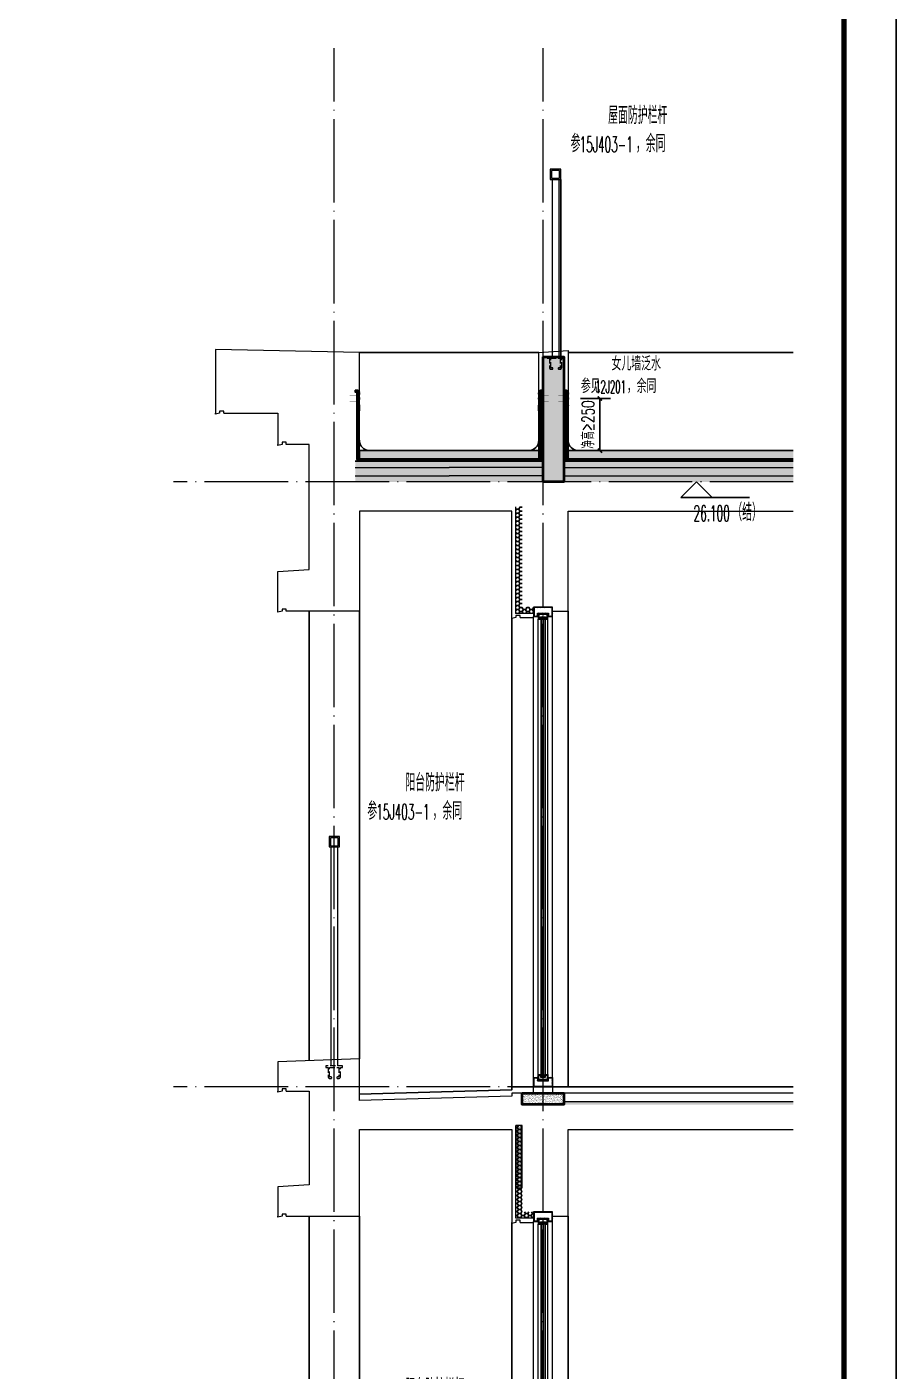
# Model space of a CAD drawing. Extents: x 27938 to 725830, y -209821 to 1628073.
# Drawn here: x 495116 to 499280, y -158206 to -151761 of the extents above; entities that cross this region are included whole.
import ezdxf
from ezdxf.xclip import XClip

# ---------------------------------------------------------------- set-up
doc = ezdxf.new("R2010")
doc.units = 0
doc.header["$LTSCALE"] = 1000
doc.header["$MEASUREMENT"] = 0
doc.header["$XCLIPFRAME"] = 0
doc.linetypes.add('DASH', pattern=[0.35, 0.25, -0.1])
doc.linetypes.add('DOTE', pattern=[2.42, 2, -0.2, 0.02, -0.2])
for name, color, linetype in [('3-屋面构造层', 157, 'Continuous'), ('DIM_ELEV', 3, 'Continuous'), ('DIM_IDEN', 67, 'Continuous'), ('PUB_TEXT', 4, 'Continuous'), ('Stair-栏杆', 142, 'Continuous'), ('SURFACE', 6, 'Continuous'), ('图框', 140, 'Continuous'), ('看线', 251, 'Continuous'), ('立面-看线', 251, 'Continuous')]:
    doc.layers.add(name, color=color, linetype=linetype)
for name, color, linetype, lineweight in [('DOTE', 19, 'DOTE', 9), ('PUB_HATCH', 8, 'Continuous', 9), ('S_WINDOW', 144, 'Continuous', 15), ('WALL', 9, 'Continuous', 40), ('内粉刷', 37, 'Continuous', 9), ('立面-栏杆', 105, 'Continuous', 15), ('细细', 250, 'Continuous', 0)]:
    doc.layers.add(name, color=color, linetype=linetype, lineweight=lineweight)
doc.layers.add('yichutu', color=7, linetype='Continuous', true_color=0xffffff, plot=False)
doc.styles.add('_TCH_DIM', font='SIMPLEX.shx', dxfattribs={"width": 0.7, "bigfont": 'GBCBIG.shx'})
doc.styles.add('_TCH_DIM_T3', font='SIMPLEX.shx', dxfattribs={"width": 0.494118, "bigfont": 'GBCBIG.shx'})
doc.dimstyles.new('_TCH_ARCH&&20', dxfattribs={"dimtxt": 59.5, "dimasz": 20, "dimexe": 50, "dimexo": 60, "dimgap": 25.25, "dimtad": 1, "dimdec": 0, "dimzin": 0, "dimdsep": 46, "dimtxsty": '_TCH_DIM_T3', "dimblk": 'ARCHTICK', "dimcen": 0.09, "dimclrt": 7, "dimazin": 2, "dimtfac": 1, "dimtdec": 0, "dimtix": 1, "dimtmove": 2, "dimatfit": 3, "dimfxl": 1, "dimtolj": 1, "dimtzin": 0, "dimarcsym": 0})
pattern_1 = [(315, (145053.3697, 680712.4302), (-1.76776695, -1.76776695), []), (315, (145054.5482, 680712.4302), (-1.76776695, -1.76776695), [])]
pattern_2 = [(315, (145053.3697, 678374.192), (-1.76776695, -1.76776695), []), (315, (145054.5482, 678374.192), (-1.76776695, -1.76776695), [])]

# ---------------------------------------------------------------- blocks, each defined once
blk = doc.blocks.new('GFDDDDRG')
at = {"layer": '图框'}
blk.add_lwpolyline([(923310, -107437), (923310, -159999), (893610, -159999), (893610, -107437)], close=True, dxfattribs=at)
blk.add_lwpolyline([(923310, -107437), (923310, -159999), (893610, -159999), (893610, -107437)], close=True, dxfattribs=at)
at = {"layer": '图框', "const_width": 50}
blk.add_lwpolyline([(894110, -159499), (922810, -159499), (922810, -108687), (894110, -108687)], close=True, dxfattribs=at)
blk = doc.blocks.new('yct-1051-594-26275-14850-25-1002.0')
at = {"layer": 'yichutu', "color": 7, "true_color": 0xffffff}
blk.add_lwpolyline([(0, 0), (0, 14850), (26275, 14850), (26275, 0)], close=True, dxfattribs=at)
blk = doc.blocks.new('_ArchTick')
at = {"color": 0, "linetype": 'ByBlock', "const_width": 0.4}
blk.add_lwpolyline([(-0.5, -0.5), (0.5, 0.5)], dxfattribs=at)
blk = doc.blocks.new('*D220')
at = {"layer": 'Defpoints', "color": 0, "transparency": 16777216}
for p in [(497708.9, -153543), (497861.4, -153543), (497708.9, -153793)]:
    blk.add_point(p, dxfattribs=at)
at = {"layer": 'DIM_IDEN', "color": 0, "lineweight": -2, "transparency": 16777216}
for p, q in [((497768.9, -153543), (497911.4, -153543)), ((497861.4, -153793), (497861.4, -153543)), ((497768.9, -153793), (497911.4, -153793))]:
    blk.add_line(p, q, dxfattribs=at)
at = {"layer": 'DIM_IDEN', "color": 0, "lineweight": -2, "transparency": 16777216, "xscale": 20, "yscale": 20, "zscale": 20}
for p, rotation in [((497861.4, -153543), 90), ((497861.4, -153793), 270)]:
    blk.add_blockref('_ArchTick', p, dxfattribs=dict(at, rotation=rotation))
at = {"layer": 'DIM_IDEN', "color": 7, "transparency": 16777216, "insert": (497804.8, -153668), "char_height": 59.5, "attachment_point": 5, "rotation": 90, "style": '_TCH_DIM_T3'}
blk.add_mtext('\\A1;{\\W0.70588;净高≥250}', dxfattribs=at)
blk = doc.blocks.new('A$C05102146')
at = {"layer": 'PUB_TEXT', "style": '_TCH_DIM'}
for s, height, width, p in [('屋面防护栏杆', 84.4, 0.7, (226.9, 215.7)), ('参', 84.4, 0.7, (47.3, 81)), ('15J403-1', 74.38, 0.494118, (90.3, 81)), ('，余同', 84.4, 0.7, (359.8, 81))]:
    blk.add_text(s, height=height, dxfattribs=dict(at, width=width)).set_placement(p)
blk = doc.blocks.new('A$C40486AD2')
at = {"layer": 'PUB_TEXT', "style": '_TCH_DIM'}
for s, height, width, p in [('女儿墙泛水', 67.52, 0.7, (254.8, 115.3)), ('参见', 67.52, 0.7, (107.7, 7.5)), ('12J201', 59.5, 0.494118, (176.6, 7.5)), ('，余同', 67.52, 0.7, (327.8, 7.5))]:
    blk.add_text(s, height=height, dxfattribs=dict(at, width=width)).set_placement(p)
blk = doc.blocks.new('FGHFG4334GDFGDFFGGGGGGDFG4G')
at = {"layer": 'SURFACE', "const_width": 2.25}
for points in [[(46.5, 0), (0, 0)], [(46.5, -27.6), (0, -27.6)]]:
    blk.add_lwpolyline(points, dxfattribs=at)
at = {"layer": 'SURFACE', "const_width": 1.5}
blk.add_lwpolyline([(46.5, 17.2, -1), (46.5, 5.2), (46.5, -6.8, -1), (46.5, -18.8), (46.5, -36.8), (52.5, -48), (52.5, -72.8)], format="xyb", dxfattribs=at)
blk = doc.blocks.new('FGDGDGD')
at = {"layer": '3-屋面构造层'}
h = blk.add_hatch(dxfattribs=at)
h.set_pattern_fill('隔热材料01', color=256, scale=7.692308, style=0)
h.set_pattern_definition([(270, (9.5186, 433.228), (3.846153863, -7e-16), [0.385980771, -3.460173092]), (270, (6.637, 433.228), (3.846153863, -7e-16), [0.385980771, -3.460173092]), (90, (8.5996, 430.618), (-3.846153863, 2e-16), [0.385980771, -3.460173092]), (90, (7.556, 430.618), (-3.846153863, 2e-16), [0.385980771, -3.460173092]), (180, (10.002, 430), (-5e-16, -3.846153863), [3.848019248, 0.001865385]), (135, (8.9282, 430.193), (2e-16, 3.846144175), [0.328307694, -5.110980792]), (116.56505, (12.5422, 430.4251), (8.6793e-06, 3.8461487416), [0.215769232, -8.384500037]), (116.56505, (8.696, 430.4251), (8.6793e-06, 3.8461487416), [0.215769232, -8.384500037]), (153.43495, (13.1603, 430), (-8.679e-06, 3.846148742), [0.431538463, -8.168730805]), (153.43495, (9.3142, 430), (-8.679e-06, 3.846148742), [0.431538463, -8.168730805]), (63.43495, (12.4457, 431.0041), (-8.6793e-06, 3.8461487416), [2.054923086, -6.545346183]), (63.43495, (8.5996, 431.0041), (-8.6793e-06, 3.8461487416), [2.054923086, -6.545346183]), (116.56505, (13.3647, 433.228), (8.6793e-06, 3.8461487416), [0.215769232, -8.384500037]), (116.56505, (9.5186, 433.228), (8.6793e-06, 3.8461487416), [0.215769232, -8.384500037]), (135, (9.422, 433.421), (2e-16, 3.846144175), [0.328307694, -5.110980792]), (153.43495, (13.036, 433.6532), (-8.679e-06, 3.846148742), [0.431538463, -8.168730805]), (153.43495, (9.19, 433.6532), (-8.679e-06, 3.846148742), [0.431538463, -8.168730805]), (45, (6.7336, 433.421), (2e-16, 3.846144175), [0.328307694, -5.110980792]), (63.43495, (10.4833, 433.228), (-8.6793e-06, 3.8461487416), [0.215769232, -8.384500037]), (63.43495, (6.6371, 433.228), (-8.6793e-06, 3.8461487416), [0.215769232, -8.384500037]), (26.56505, (10.812, 433.6532), (8.679e-06, 3.846148742), [0.431538463, -8.168730805]), (26.56505, (6.9658, 433.6532), (8.679e-06, 3.846148742), [0.431538463, -8.168730805]), (116.56505, (11.4023, 431.0041), (8.6793e-06, 3.8461487416), [2.054923086, -6.545346183]), (116.56505, (7.5561, 431.0041), (8.6793e-06, 3.8461487416), [2.054923086, -6.545346183]), (45, (7.2275, 430.193), (2e-16, 3.846144175), [0.328307694, -5.110980792]), (63.43495, (11.3058, 430.4251), (-8.6793e-06, 3.8461487416), [0.215769232, -8.384500037]), (63.43495, (7.4596, 430.4251), (-8.6793e-06, 3.8461487416), [0.215769232, -8.384500037]), (26.56505, (10.6877, 430), (8.679e-06, 3.846148742), [0.431538463, -8.168730805]), (26.56505, (6.8415, 430), (8.679e-06, 3.846148742), [0.431538463, -8.168730805])])
edge = h.paths.add_edge_path()
edge.add_arc((682180.8, 585366.2), 9.23, 450, 540, ccw=False)
edge.add_line((682180.8, 585375.4), (682191.6, 585375.4))
edge.add_line((682191.6, 585375.4), (682191.6, 585366.2))
edge.add_line((682191.6, 585366.2), (682171.6, 585366.2))
h = blk.add_hatch(dxfattribs=at)
h.set_pattern_fill('混凝土', color=256, scale=5, angle=-1.14576, style=0)
h.set_pattern_definition([(48.854237, (-82751.966, -43707.863), (35.7930991, -3.8540962), [3.75, -41.25]), (353.854237, (-82751.966, -43707.863), (-6.1841378, 37.7408106), [3, -33]), (99.305637, (-82748.983, -43708.185), (29.6089874, 33.886691), [3.1870095, -35.0571056]), (45.038437, (-82751.766, -43697.865), (53.1858973, -9.3413237), [5.625, -61.875]), (95.489837, (-82747.334, -43698.644), (47.6977146, 47.7616795), [4.7805144, -52.58565]), (350.038437, (-82751.766, -43697.865), (47.6976773, 47.7617167), [4.5, -49.5]), (19.854237, (-82746.817, -43700.465), (29.4368469, -20.7237073), [3.75, -41.25]), (324.854237, (-82746.817, -43700.465), (12.8883392, 36.0069862), [3, -33]), (70.305637, (-82744.364, -43702.192), (42.3251977, 15.2832459), [3.1870095, -35.0571056]), (36.3542372, (-82751.966, -43707.863), (0.9406985, 16.62920733), [0, -32.6, 0, -33.5, 0, -33.125]), (6.3542372, (-82751.966, -43707.863), (13.54517982, 19.45362572), [0, -19.1, 0, -31.85, 0, -12.625]), (326.3542372, (-82763.114, -43707.64), (26.66323482, -1.66123381), [0, -12.5, 0, -39, 0, -51.75]), (316.3542372, (-82768.113, -43707.54), (29.2535633, 4.4211788), [0, -16.25, 0, -25.9, 0, -36.75])])
h.paths.add_polyline_path([(674875.1, 585046.2), (674875.1, 585086.2), (682171.6, 585086.2), (682171.6, 585046.2)])
h = blk.add_hatch(dxfattribs=at)
h.set_pattern_fill('隔热材料03', color=256, scale=12.5, style=0)
h.set_pattern_definition([(113.578, (-500407.8114, 374696.8656), (-0.0086926214, 6.2699620763), [1.075, -0.5693125, 2.8375, -0.5693125, 1.075, -0.6825]), (66.42, (-500406.1744, 374696.8656), (2.727787851, 6.0425e-05), [1.075, -0.5693125, 2.840375, -0.5693125, 1.075, -0.6825]), (180, (-500406.1744, 374696.8656), (0, 6.25), [1.636625, -1.0910625]), (180, (-500407.538, 374702.4906), (0, 6.25), [1.636625, -1.0910625]), (90, (-500405.7427, 374697.8548), (2.72775, 2e-16), [0.52175, -5.72825]), (90, (-500407.1066, 374700.9798), (2.72775, 2e-16), [0.52175, -5.72825]), (90, (-500408.2427, 374697.8548), (2.72775, 2e-16), [0.52175, -5.72825]), (90, (-500409.6066, 374700.9798), (2.72775, 2e-16), [0.52175, -5.72825])])
edge = h.paths.add_edge_path()
edge.add_line((682177.8, 585086.2), (682177.8, 585050.2))
edge.add_arc((682171.6, 585050.2), 6.25, 270, 360, ccw=False)
edge.add_line((682171.6, 585044), (682171.6, 585086.2))
edge.add_line((682171.6, 585086.2), (682177.8, 585086.2))
h = blk.add_hatch(dxfattribs=at)
h.set_pattern_fill('焦渣矿渣', color=256, scale=4, angle=-1.14576, style=0)
h.set_pattern_definition([(358.8542372, (-82751.966, -43697.863), (8.27546507, 13.69326162), [1.6, -14.4]), (298.8542372, (-82751.966, -43697.863), (15.99644496, -0.32013217), [1.6, -14.4]), (238.8542372, (-82750.366, -43697.895), (7.72097989, -14.0133938), [1.6, -14.4]), (268.8542372, (-82745.567, -43697.991), (15.83683295, -8.3183365), [2.4, -11.456]), (268.8542372, (-82743.967, -43698.023), (15.83683295, -8.3183365), [2.4, -11.456]), (268.8542372, (-82742.368, -43698.055), (15.83683295, -8.3183365), [2.4, -11.456])])
h.paths.add_polyline_path([(674875.1, 585006.2), (674875.1, 585036.2), (682191.6, 585036.2), (682191.6, 585006.2)])
h = blk.add_hatch(dxfattribs=at)
h.set_pattern_fill('加气混凝土', color=256, scale=5, style=0)
h.set_pattern_definition([(0, (-82734.266, -43726.163), (30, 60), [0, -60]), (0, (-82769.366, -43734.263), (30, 60), [0, -60]), (0, (-82749.866, -43734.863), (30, 60), [0, -60]), (0, (-82728.566, -43717.163), (30, 60), [0, -60]), (0, (-82753.466, -43737.863), (30, 60), [0, -60]), (0, (-82722.566, -43679.363), (30, 60), [0, -60]), (0, (-82740.866, -43684.163), (30, 60), [0, -60]), (0, (-82731.266, -43691.663), (30, 60), [0, -60]), (0, (-82780.166, -43692.863), (30, 60), [0, -60]), (0, (-82750.766, -43695.563), (30, 60), [0, -60]), (0, (-82762.166, -43710.863), (30, 60), [0, -60]), (0, (-82761.566, -43733.363), (30, 60), [0, -60]), (0, (-82739.066, -43735.763), (30, 60), [0, -60]), (0, (-82722.566, -43709.363), (30, 60), [0, -60]), (0, (-82778.666, -43718.663), (30, 60), [0, -60]), (0, (-82773.566, -43708.463), (30, 60), [0, -60]), (0, (-82750.166, -43712.663), (30, 60), [0, -60]), (0, (-82758.566, -43721.363), (30, 60), [0, -60]), (0, (-82763.366, -43701.563), (30, 60), [0, -60]), (0, (-82755.866, -43679.063), (30, 60), [0, -60]), (0, (-82776.266, -43731.263), (30, 60), [0, -60]), (0, (-82743.266, -43691.363), (30, 60), [0, -60]), (0, (-82771.166, -43690.463), (30, 60), [0, -60]), (0, (-82775.966, -43682.663), (30, 60), [0, -60]), (130.601294, (-82726.2516, -43698.149), (-149.999998343, 180.000000787), [2.6341554, -1103.7111]), (18.4349488, (-82730.537, -43697.006), (149.99999945, 59.99999956), [2.710524, -376.76279]), (90, (-82730.537, -43699.578), (30, 60), [2.5714284, -117.428565]), (161.565051, (-82727.966, -43700.435), (-150.000000755, 59.99999553), [2.710524, -376.76279]), (53.1301023, (-82727.966, -43700.435), (30.00000006, 59.99999997), [2.857143, -297.14285]), (135, (-82725.68, -43731.006), (-30.00000363, 59.99999594), [2.424366, -167.28126]), (45, (-82729.109, -43731.006), (29.9999998, 59.99999976), [2.424366, -167.28126]), (135, (-82727.394, -43732.72), (-30.00000363, 59.99999594), [2.424366, -167.28126]), (45, (-82727.394, -43732.72), (29.9999998, 59.99999976), [2.424366, -167.28126]), (116.565051, (-82754.537, -43690.72), (-5.2e-06, 119.9999967), [3.1943826, -63.88765]), (180, (-82755.966, -43687.863), (-30, 60), [3.4285716, -56.571425]), (63.434949, (-82760.823, -43690.72), (3e-07, 119.9999994), [3.1943826, -63.88765]), (116.565051, (-82759.394, -43693.58), (-5.2e-06, 119.9999967), [3.1943826, -63.88765]), (0, (-82759.394, -43693.58), (30, 60), [3.4285716, -56.571425]), (63.434949, (-82755.966, -43693.58), (3e-07, 119.9999994), [3.1943826, -63.88765]), (107.102728, (-82731.9658, -43711.0063), (-89.999996559, 300.000000484), [3.8861346, -1628.29025]), (143.972626, (-82733.1087, -43707.292), (-569.999992774, 419.999999525), [3.8861346, -812.202]), (180, (-82736.25, -43705.006), (-30, 60), [3.7142856, -56.28571]), (36.0273733, (-82743.1087, -43707.292), (569.999995788, 419.999995472), [3.8861346, -812.202]), (71.5650511, (-82744.252, -43710.721), (90.00000046, 299.99999948), [3.6140316, -375.85928]), (107.102728, (-82743.1087, -43714.4348), (-89.999996559, 300.000000484), [3.8861346, -1628.29025]), (143.972626, (-82739.966, -43716.7206), (-569.999992774, 419.999999525), [3.8861346, -812.202]), (0, (-82739.966, -43716.72), (30, 60), [3.7142856, -56.28571]), (36.0273733, (-82736.2516, -43716.7206), (569.999995788, 419.999995472), [3.8861346, -812.202]), (71.5650511, (-82733.109, -43714.435), (90.00000046, 299.99999948), [3.6140316, -375.85928]), (150.255118, (-82731.3944, -43683.006), (-90.000000213, 59.999999257), [2.303502, -481.43196]), (90, (-82733.394, -43684.15), (30, 60), [2.2857144, -117.714275]), (29.7448813, (-82733.3944, -43684.149), (90.000000053, 59.99999972), [2.303502, -481.43196]), (116.565051, (-82745.394, -43725.58), (-5.2e-06, 119.9999967), [3.1943826, -63.88765]), (168.690067, (-82746.823, -43722.7206), (-270.0000002, 59.999998494), [2.9137254, -608.96855]), (41.1859251, (-82751.9658, -43724.149), (749.999995456, 659.999994229), [3.0371844, -1272.5802]), (90, (-82751.966, -43727.006), (30, 60), [2.857143, -117.14285]), (138.814074, (-82749.68, -43729.0063), (-749.999986669, 660.000004204), [3.0371844, -1272.5802]), (16.6992442, (-82749.68, -43729.0063), (989.999992552, 299.999996858), [2.982945, -1249.85375]), (60.9453959, (-82746.823, -43728.149), (29.99999992, 59.999999469), [2.9416086, -1232.53395]), (109.983106, (-82770.5373, -43700.4348), (-150.000000565, 419.9999988885), [3.3442002, -1401.21975]), (155.556045, (-82771.68, -43697.292), (-390.0000014866, 179.99999626), [3.4522986, -1446.51315]), (24.4439547, (-82777.9658, -43697.292), (390.0000001945, 179.999999134), [3.4522986, -1446.51315]), (70.0168934, (-82779.1087, -43700.4348), (150.000000452, 419.999998958), [3.3442002, -1401.21975]), (109.983106, (-82777.9658, -43703.5777), (-150.000000565, 419.9999988885), [3.3442002, -1401.21975]), (160.016893, (-82774.823, -43704.7206), (-150.000000088, 59.999997267), [3.3442002, -698.93775]), (19.9831065, (-82774.823, -43704.7206), (149.999999176, 59.999999905), [3.3442002, -698.93775]), (70.0168934, (-82771.68, -43703.5777), (150.000000452, 419.999998958), [3.3442002, -1401.21975]), (122.005383, (-82748.2516, -43705.8634), (-30.000004026, 59.999996937), [2.6954232, -563.3434]), (18.4349488, (-82752.252, -43704.435), (149.99999945, 59.99999956), [2.710524, -376.76279]), (90, (-82752.252, -43707.006), (30, 60), [2.5714284, -117.428565]), (161.565051, (-82749.68, -43707.863), (-150.000000755, 59.99999553), [2.710524, -376.76279]), (54.4623222, (-82749.68, -43707.8634), (209.999999696, 299.99999955), [2.457807, -1029.82115]), (116.565051, (-82765.68, -43720.435), (-5.2e-06, 119.9999967), [3.1943826, -63.88765]), (180, (-82767.11, -43717.58), (-30, 60), [3.142857, -56.85714]), (59.0362434, (-82771.966, -43720.435), (30.000000098, 59.99999971), [3.3319728, -696.3822]), (120.963756, (-82770.2516, -43723.292), (-30.0000041, 59.999997245), [3.3319728, -696.3822]), (0, (-82770.25, -43723.29), (30, 60), [3.142857, -56.85714]), (63.434949, (-82767.11, -43723.29), (3e-07, 119.9999994), [3.1943826, -63.88765])])
h.paths.add_polyline_path([(682191.6, 584936.2), (674875.1, 584936.2), (674875.1, 584966.2), (682191.6, 584966.2)])
at = {"layer": '立面-看线'}
h = blk.add_hatch(dxfattribs=at)
h.set_pattern_fill('HONEY', color=256, scale=7)
h.set_pattern_definition([(0, (-799653.24, -415240.13), (16.66875, 9.623705), [11.1125, -22.225]), (120, (-799653.24, -415240.13), (-16.66874801, 9.62370845), [11.1125, -22.225]), (60, (-799653.24, -415240.13), (1.99e-06, 19.24741345), [-22.225, 11.1125])])
h.paths.add_polyline_path([(682191.6, 584966.2), (674875.1, 584966.2), (674875.1, 585006.2), (682191.6, 585006.2)])
at = {"layer": '3-屋面构造层'}
for p, q in [((682177.8, 585086.2), (674875.1, 585086.2)), ((682171.6, 585046.2), (674875.1, 585046.2)), ((682171.6, 585086.2), (682171.6, 585044)), ((682191.6, 585036.2), (674875.1, 585036.2))]:
    blk.add_line(p, q, dxfattribs=at)
at = {"layer": '3-屋面构造层', "color": 251, "linetype": 'DASH', "ltscale": 0.05, "true_color": 0x636466, "const_width": 2.5}
for points in [[(682056.6, 585042.7), (682171.6, 585042.7, 0.414214), (682179.1, 585050.2), (682179.1, 585366.2)], [(682056.6, 585039), (682171.6, 585039, 0.414214), (682182.8, 585050.2), (682182.8, 585366.2)]]:
    blk.add_lwpolyline(points, format="xyb", dxfattribs=at)
at = {"layer": '3-屋面构造层', "color": 251, "true_color": 0x636466}
for points in [[(682056.6, 585041.5), (682171.6, 585041.5, 0.414214), (682180.3, 585050.2), (682180.3, 585366.2)], [(682056.6, 585044), (682171.6, 585044, 0.414214), (682177.8, 585050.2), (682177.8, 585366.2)], [(682056.6, 585040.2), (682171.6, 585040.2, 0.414214), (682181.6, 585050.2), (682181.6, 585366.2), (682184.1, 585366.2), (682184.1, 585050.2, -0.414214), (682171.6, 585037.7), (682056.6, 585037.7)]]:
    blk.add_lwpolyline(points, format="xyb", dxfattribs=at)
at = {"layer": '3-屋面构造层', "ltscale": 0.8}
blk.add_lwpolyline([(682171.6, 585366.2, -0.414214), (682180.8, 585375.4), (682191.6, 585375.4), (682191.6, 585366.2), (682171.6, 585366.2)], format="xyb", dxfattribs=at)
at = {"layer": '3-屋面构造层', "color": 251, "linetype": 'DASH', "ltscale": 0.05, "true_color": 0x636466, "const_width": 2.5}
for points in [[(682042.7, 585039), (674875.1, 585039)], [(682056.6, 585042.7), (682042.7, 585039)]]:
    blk.add_lwpolyline(points, dxfattribs=at)
at = {"layer": '3-屋面构造层', "color": 251, "true_color": 0x636466}
for points in [[(682042.7, 585040.2), (674875.1, 585040.2)], [(682056, 585043.8), (682042.1, 585040.1)], [(682043.2, 585037.9), (682057.1, 585041.6)], [(674875.1, 585037.7), (682042.7, 585037.7)]]:
    blk.add_lwpolyline(points, dxfattribs=at)
at = {"layer": '3-屋面构造层'}
blk.add_arc((682121.6, 585136.2), 50, 270, 360, dxfattribs=at)
at = {"layer": 'PUB_HATCH', "color": 215, "true_color": 0xa953a0}
for p, q in [((682191.6, 585006.2), (674875.1, 585006.2)), ((682191.6, 584966.2), (674875.1, 584966.2))]:
    blk.add_line(p, q, dxfattribs=at)
at = {"layer": '3-屋面构造层', "color": 1, "xscale": -1}
blk.add_blockref('FGHFG4334GDFGDFFGGGGGGDFG4G', (682218.1, 585349), dxfattribs=at)
blk = doc.blocks.new('FGHFGFD')
at = {"layer": '立面-栏杆'}
for p, q in [((542633.8, 108636.1), (542633.8, 109486.1)), ((542663.8, 109486.1), (542663.8, 108636.1))]:
    blk.add_line(p, q, dxfattribs=at)
at = {"layer": '立面-栏杆', "linetype": 'DASH', "ltscale": 0.1}
for p, q in [((542688.8, 108636.1), (542608.8, 108636.1)), ((542608.8, 108636.1), (542608.8, 108629)), ((542608.8, 108629), (542619.1, 108629)), ((542619.1, 108629), (542619.1, 108585.1)), ((542626.3, 108629), (542671.3, 108629)), ((542626.3, 108585.1), (542626.3, 108629)), ((542671.3, 108629), (542671.3, 108585.1)), ((542678.5, 108629), (542688.8, 108629)), ((542678.5, 108585.1), (542678.5, 108629)), ((542688.8, 108629), (542688.8, 108636.1)), ((542633.5, 108583.3), (542628.1, 108583.3)), ((542628.1, 108576.1), (542633.5, 108576.1)), ((542636.2, 108578.8), (542636.2, 108580.6)), ((542661.4, 108580.6), (542661.4, 108578.8)), ((542669.5, 108583.3), (542664.1, 108583.3)), ((542664.1, 108576.1), (542669.5, 108576.1))]:
    blk.add_line(p, q, dxfattribs=at)
at = {"layer": '立面-栏杆'}
for points in [[(542673.8, 109536.1), (542623.8, 109536.1), (542623.8, 109486.1), (542673.8, 109486.1)], [(542667.8, 109530.1), (542629.8, 109530.1), (542629.8, 109492.1), (542667.8, 109492.1)]]:
    blk.add_lwpolyline(points, close=True, dxfattribs=at)
at = {"layer": '立面-栏杆', "linetype": 'DASH', "ltscale": 0.1}
for centre, major_axis, start_param, end_param in [((542628.1, 108585.1), (6.36, 6.36), 2.356194, 3.926991), ((542628.1, 108585.1), (1.27, 1.27), 2.356194, 3.926991), ((542633.5, 108580.6), (1.91, 1.91), 5.497787, 7.068583), ((542633.5, 108578.8), (1.91, 1.91), 3.926991, 5.497787), ((542664.1, 108580.6), (1.91, 1.91), 0.785398, 2.356194), ((542666, 108580.7), (3.53, 3.53), 2.748894, 3.534292), ((542669.5, 108585.1), (-6.36, 6.36), 2.356194, 3.926991), ((542669.5, 108585.1), (-1.27, 1.27), 2.356194, 3.926991)]:
    blk.add_ellipse(centre, major_axis=major_axis, ratio=1, start_param=start_param, end_param=end_param, dxfattribs=at)
blk = doc.blocks.new('afzdfsregf')
at = {"layer": '细细'}
h = blk.add_hatch(dxfattribs=at)
h.set_pattern_fill('金属', color=256, style=0)
h.set_pattern_definition(pattern_1)
h.paths.add_polyline_path([(221063.8, 608913.8), (221043.8, 608913.8), (221043.8, 608927.3), (220993.8, 608927.3), (220993.8, 608913.8), (220973.8, 608913.8), (220973.8, 608958.8), (221063.8, 608958.8)])
h.paths.add_polyline_path([(221045.8, 608929.3), (221045.8, 608915.8), (221061.8, 608915.8), (221061.8, 608956.8), (220975.8, 608956.8), (220975.8, 608915.8), (220991.8, 608915.8), (220991.8, 608929.3)], flags=16)
h = blk.add_hatch(dxfattribs=at)
h.set_pattern_fill('金属', color=256, style=0)
h.set_pattern_definition(pattern_1)
h.paths.add_polyline_path([(220996.3, 608925.3), (220996.3, 608900.3), (221008.3, 608900.3), (221008.3, 608910.3), (221029.3, 608910.3), (221029.3, 608900.3), (221041.3, 608900.3), (221041.3, 608925.3)])
h.paths.add_polyline_path([(221039.3, 608923.3), (221039.3, 608902.3), (221031.3, 608902.3), (221031.3, 608912.3), (221006.3, 608912.3), (221006.3, 608902.3), (220998.3, 608902.3), (220998.3, 608923.3)], flags=16)
h = blk.add_hatch(color=256, dxfattribs=at)
edge = h.paths.add_edge_path()
edge.add_line((221023.3, 608910.3), (221023.3, 608898.3))
edge.add_arc((221018.8, 608890), 9.44, 61.51755, 118.48245)
edge.add_line((221014.3, 608898.3), (221014.3, 608910.3))
edge.add_arc((221018.8, 608918.6), 9.44, 241.51755, 298.48245)
h = blk.add_hatch(dxfattribs=at)
h.set_pattern_fill('金属', color=256, style=0)
h.set_pattern_definition(pattern_2)
h.paths.add_polyline_path([(221063.8, 606703.8), (221043.8, 606703.8), (221043.8, 606690.3), (220993.8, 606690.3), (220993.8, 606703.8), (220973.8, 606703.8), (220973.8, 606658.8), (221063.8, 606658.8)])
h.paths.add_polyline_path([(221045.8, 606688.3), (221045.8, 606701.8), (221061.8, 606701.8), (221061.8, 606660.8), (220975.8, 606660.8), (220975.8, 606701.8), (220991.8, 606701.8), (220991.8, 606688.3)], flags=16)
h = blk.add_hatch(dxfattribs=at)
h.set_pattern_fill('金属', color=256, style=0)
h.set_pattern_definition(pattern_2)
h.paths.add_polyline_path([(220996.3, 606692.3), (220996.3, 606717.3), (221008.3, 606717.3), (221008.3, 606707.3), (221029.3, 606707.3), (221029.3, 606717.3), (221041.3, 606717.3), (221041.3, 606692.3)])
h.paths.add_polyline_path([(221039.3, 606694.3), (221039.3, 606715.3), (221031.3, 606715.3), (221031.3, 606705.3), (221006.3, 606705.3), (221006.3, 606715.3), (220998.3, 606715.3), (220998.3, 606694.3)], flags=16)
h = blk.add_hatch(color=256, dxfattribs=at)
edge = h.paths.add_edge_path()
edge.add_line((221023.3, 606707.3), (221023.3, 606719.3))
edge.add_arc((221018.8, 606727.6), 9.44, 241.51755, 298.48245, ccw=False)
edge.add_line((221014.3, 606719.3), (221014.3, 606707.3))
edge.add_arc((221018.8, 606699), 9.44, 61.51755, 118.48245, ccw=False)
at = {"layer": 'S_WINDOW'}
for p, q in [((220973.8, 606703.8), (220973.8, 608913.8)), ((220996.3, 606717.3), (220996.3, 608900.3)), ((221041.3, 606717.3), (221041.3, 608900.3)), ((221063.8, 606703.8), (221063.8, 608913.8))]:
    blk.add_line(p, q, dxfattribs=at)
for points in [[(220973.8, 608958.8), (220973.8, 608913.8), (220993.8, 608913.8), (220993.8, 608927.3), (221043.8, 608927.3), (221043.8, 608913.8), (221063.8, 608913.8), (221063.8, 608958.8)], [(220975.8, 608956.8), (220975.8, 608915.8), (220991.8, 608915.8), (220991.8, 608929.3), (221045.8, 608929.3), (221045.8, 608915.8), (221061.8, 608915.8), (221061.8, 608956.8)], [(220996.3, 608925.3), (220996.3, 608900.3), (221008.3, 608900.3), (221008.3, 608910.3), (221029.3, 608910.3), (221029.3, 608900.3), (221041.3, 608900.3), (221041.3, 608925.3)], [(220998.3, 608923.3), (220998.3, 608902.3), (221006.3, 608902.3), (221006.3, 608912.3), (221031.3, 608912.3), (221031.3, 608902.3), (221039.3, 608902.3), (221039.3, 608923.3)], [(220973.8, 606658.8), (220973.8, 606703.8), (220993.8, 606703.8), (220993.8, 606690.3), (221043.8, 606690.3), (221043.8, 606703.8), (221063.8, 606703.8), (221063.8, 606658.8)], [(220975.8, 606660.8), (220975.8, 606701.8), (220991.8, 606701.8), (220991.8, 606688.3), (221045.8, 606688.3), (221045.8, 606701.8), (221061.8, 606701.8), (221061.8, 606660.8)], [(220996.3, 606692.3), (220996.3, 606717.3), (221008.3, 606717.3), (221008.3, 606707.3), (221029.3, 606707.3), (221029.3, 606717.3), (221041.3, 606717.3), (221041.3, 606692.3)], [(220998.3, 606694.3), (220998.3, 606715.3), (221006.3, 606715.3), (221006.3, 606705.3), (221031.3, 606705.3), (221031.3, 606715.3), (221039.3, 606715.3), (221039.3, 606694.3)]]:
    blk.add_lwpolyline(points, close=True, dxfattribs=at)
at = {"layer": '细细'}
for points in [[(221008.3, 608900.3), (221008.3, 606717.3)], [(221014.3, 606719.3), (221014.3, 608910.3)], [(221023.3, 606719.3), (221023.3, 608910.3)], [(221029.3, 608900.3), (221029.3, 606717.3)]]:
    blk.add_lwpolyline(points, dxfattribs=at)
for points in [[(221023.3, 608910.3), (221023.3, 608898.3, 0.253805), (221014.3, 608898.3), (221014.3, 608910.3, 0.253805)], [(221023.3, 606707.3), (221023.3, 606719.3, -0.253805), (221014.3, 606719.3), (221014.3, 606707.3, -0.253805)]]:
    blk.add_lwpolyline(points, format="xyb", close=True, dxfattribs=at)
blk = doc.blocks.new('A$C1D9D50FA')
at = {"layer": '立面-栏杆'}
for p, q in [((-15, 0), (-15, 1050)), ((15, 1050), (15, 0))]:
    blk.add_line(p, q, dxfattribs=at)
at = {"layer": '立面-栏杆', "linetype": 'DASH', "ltscale": 0.1}
for p, q in [((40, 0), (-40, 0)), ((-40, 0), (-40, -7.1)), ((40, -7.1), (40, 0)), ((-40, -7.1), (-29.7, -7.1)), ((-29.7, -7.1), (-29.7, -51)), ((-22.5, -7.1), (22.4, -7.1)), ((-22.5, -51), (-22.5, -7.1)), ((-15.3, -52.8), (-20.7, -52.8)), ((-20.7, -60), (-15.3, -60)), ((-12.6, -57.3), (-12.6, -55.5)), ((12.5, -55.5), (12.5, -57.3)), ((20.6, -52.8), (15.2, -52.8)), ((15.2, -60), (20.6, -60)), ((22.4, -7.1), (22.4, -51)), ((29.6, -7.1), (40, -7.1)), ((29.6, -51), (29.6, -7.1))]:
    blk.add_line(p, q, dxfattribs=at)
at = {"layer": '立面-栏杆'}
for points in [[(25, 1100), (-25, 1100), (-25, 1050), (25, 1050)], [(19, 1094), (-19, 1094), (-19, 1056), (19, 1056)]]:
    blk.add_lwpolyline(points, close=True, dxfattribs=at)
at = {"layer": '立面-栏杆', "linetype": 'DASH', "ltscale": 0.1}
for centre, major_axis, start_param, end_param in [((-20.7, -51), (6.36, 6.36), 2.356194, 3.926991), ((-20.7, -51), (1.27, 1.27), 2.356194, 3.926991), ((-15.3, -55.5), (1.91, 1.91), 5.497787, 7.068583), ((-15.3, -57.3), (1.91, 1.91), 3.926991, 5.497787), ((15.2, -55.5), (1.91, 1.91), 0.785398, 2.356194), ((17.1, -55.4), (3.53, 3.53), 2.748894, 3.534292), ((20.6, -51), (-6.36, 6.36), 2.356194, 3.926991), ((20.6, -51), (-1.27, 1.27), 2.356194, 3.926991)]:
    blk.add_ellipse(centre, major_axis=major_axis, ratio=1, start_param=start_param, end_param=end_param, dxfattribs=at)
blk = doc.blocks.new('A$C569B46DE')
at = {"layer": 'PUB_TEXT', "style": '_TCH_DIM'}
for s, height, width, p in [('阳台防护栏杆', 84.4, 0.7, (315.4, 216.7)), ('参', 84.4, 0.7, (133.2, 81)), ('15J403-1', 74.38, 0.494118, (176.2, 81)), ('，余同', 84.4, 0.7, (445.7, 81))]:
    blk.add_text(s, height=height, dxfattribs=dict(at, width=width)).set_placement(p)
blk = doc.blocks.new('GDGDGCVDSHG')
at = {"layer": '立面-看线'}
h = blk.add_hatch(dxfattribs=at)
h.set_pattern_fill('碎沙', color=256, scale=4)
h.set_pattern_definition([(37.5, (318506.5696, -527532.5454), (-0.32000626, 9.78826475), [0, -7.7216, 0, -8.636, 0, -8.255]), (7.5, (318506.57, -527532.545), (8.99046566, 14.33650201), [0, -4.1656, 0, -6.9596, 0, -2.667]), (327.5, (318500.321, -527532.5454), (15.819847405, 0.02874369), [0, -2.54, 0, -9.144, 0, -11.938]), (317.5, (318500.321, -527532.545), (15.27112905, 4.45858647), [0, -1.27, 0, -5.9944, 0, -6.858])])
h.paths.add_polyline_path([(1119559.8, -142170.6), (1119759.8, -142170.6), (1119759.8, -142115.6), (1119559.8, -142115.6)])
h = blk.add_hatch(dxfattribs=at)
h.set_pattern_fill('HONEY', color=256, scale=7)
h.set_pattern_definition([(0, (318410.54, -527532.545), (16.66875, 9.623705), [11.1125, -22.225]), (120, (318410.54, -527532.545), (-16.66874801, 9.62370845), [11.1125, -22.225]), (60, (318410.54, -527532.545), (1.99e-06, 19.24741345), [-22.225, 11.1125])])
h.paths.add_polyline_path([(1120858.3, -142155.6), (1119759.8, -142155.6), (1119759.8, -142170.6), (1120858.3, -142170.6)])
h = blk.add_hatch(dxfattribs=at)
h.set_pattern_fill('HONEY', color=256, scale=7)
h.set_pattern_definition([(0, (-625468.959, -410246.463), (16.66875, 9.623705), [11.1125, -22.225]), (120, (-625468.959, -410246.463), (-16.66874801, 9.62370845), [11.1125, -22.225]), (60, (-625468.959, -410246.463), (1.99e-06, 19.24741345), [-22.225, 11.1125])])
h.paths.add_polyline_path([(1119529.8, -142270.6), (1119559.8, -142270.6), (1119559.8, -142685.6), (1119614.8, -142685.6), (1119614.8, -142715.6), (1119529.8, -142715.6)])
at = {"layer": 'PUB_HATCH', "color": 215, "true_color": 0xa953a0}
blk.add_line((1119759.8, -142155.6), (1120858.3, -142155.6), dxfattribs=at)
blk.add_lwpolyline([(1119614.8, -142715.6), (1119529.8, -142715.6), (1119529.8, -142270.6)], dxfattribs=at)
at = {"layer": 'S_WINDOW'}
blk.add_lwpolyline([(1119614.8, -142085.6), (1119704.8, -142085.6), (1119704.8, -142115.6), (1119614.8, -142115.6)], close=True, dxfattribs=at)
at = {"layer": 'WALL'}
blk.add_lwpolyline([(1119559.8, -142115.6), (1119759.8, -142115.6), (1119759.8, -142170.6), (1119559.8, -142170.6)], close=True, dxfattribs=at)
at = {"layer": '内粉刷'}
blk.add_line((1119509.8, -142290.6), (1119509.8, -142735.6), dxfattribs=at)
for points in [[(1118779.8, -142150.6), (1118779.8, -141950.6), (1118389.8, -141965.6), (1118389.8, -142105.6)], [(1118429.8, -142105.6), (1118429.8, -142095.6), (1118409.8, -142095.6), (1118409.8, -142105.6), (1118389.8, -142110.6), (1118389.8, -142105.6)], [(1118429.8, -142105.6), (1118539.8, -142105.6), (1118539.8, -142555.6), (1118389.8, -142565.6), (1118389.8, -142705.6)], [(1120858.3, -142115.6), (1119509.8, -142115.6), (1119509.8, -142130.6), (1118779.8, -142150.6)], [(1118429.8, -142705.6), (1118779.8, -142705.6), (1118779.8, -142290.6), (1119509.8, -142290.6)], [(1119704.8, -142705.6), (1119779.8, -142705.6), (1119779.8, -142290.6), (1120858.3, -142290.6)], [(1118429.8, -142705.6), (1118429.8, -142695.6), (1118409.8, -142695.6), (1118409.8, -142705.6), (1118389.8, -142710.6), (1118389.8, -142705.6)], [(1118409.8, -142705.6), (1118409.8, -142705.6)], [(1119549.8, -142735.6), (1119549.8, -142725.6), (1119529.8, -142725.6), (1119529.8, -142735.6), (1119509.8, -142740.6), (1119509.8, -142735.6)], [(1119549.8, -142735.6), (1119614.8, -142735.6)]]:
    blk.add_lwpolyline(points, dxfattribs=at)
at = {"layer": '看线'}
for p, q in [((1118539.8, -139805.6), (1118539.8, -141959.8)), ((1118779.8, -139805.6), (1118779.8, -141950.6)), ((1119509.8, -142085.6), (1119509.8, -139840.6)), ((1119779.8, -142085.6), (1119779.8, -139805.6))]:
    blk.add_line(p, q, dxfattribs=at)
at = {"layer": '看线', "color": 32}
blk.add_lwpolyline([(1120858.3, -142085.6), (1119509.8, -142085.6), (1119509.8, -142100.6), (1118779.8, -142120.6)], dxfattribs=at)
for name, p in [('afzdfsregf', (898641, -748744.4)), ('A$C569B46DE', (1118684.8, -140885.6)), ('A$C1D9D50FA', (1118659.8, -141985.6))]:
    blk.add_blockref(name, p)
blk = doc.blocks.new('A$C591D4384')
at = {"layer": 'PUB_HATCH'}
h = blk.add_hatch(dxfattribs=at)
h.set_pattern_fill('DOTS', color=251, scale=2, style=0)
h.set_pattern_definition([(0, (0, -300), (1.5875, 3.175), [0, -3.175])])
h.paths.add_polyline_path([(-30, -300), (0, -300), (0, -50), (0, 0), (0, 0), (0, 0), (-30, 0)])
at = {"layer": 'PUB_HATCH', "color": 5}
blk.add_lwpolyline([(0, 0), (-30, 0), (-30, -300), (0, -300)], close=True, dxfattribs=at)

msp = doc.modelspace()

# ---------------------------------------------------------------- hatches: boundary and pattern name
at = {"layer": 'Stair-栏杆'}
h = msp.add_hatch(dxfattribs=at)
h.set_pattern_fill('水域', color=5, scale=5)
h.set_pattern_definition([(0, (-44999.946, -261979.151), (0, 10.23622015), [1.2795276, -8.956693]), (26.5650512, (-44998.667, -261979.151), (10.236220737, 9.4e-08), [1.4305551, -21.458329]), (333.4349488, (-44990.9898, -261978.5112), (10.23622078, -4e-09), [1.4305551, -21.458329]), (45, (-44997.3874, -261978.511), (0, 10.2362206), [1.80952525, -12.666676]), (135, (-44990.99, -261978.511), (-10.2362206, 1e-15), [1.80952525, -12.666676]), (26.5650512, (-44996.108, -261977.2317), (10.236220737, 9.4e-08), [1.4305551, -21.458329]), (333.4349488, (-44993.549, -261976.592), (10.23622078, -4e-09), [1.4305551, -21.458329]), (0, (-44994.828, -261976.592), (0, 10.23622015), [1.2795276, -8.956693])])
h.paths.add_polyline_path([(497663.9, -152493), (497663.9, -153343), (497673.9, -153343), (497673.9, -152493)])
at = {"layer": '立面-看线'}
h = msp.add_hatch(dxfattribs=at)
h.set_pattern_fill('碎沙', color=256, scale=4)
h.set_pattern_definition([(37.5, (-303464.348, -539304.992), (-0.32000626, 9.78826475), [0, -7.7216, 0, -8.636, 0, -8.255]), (7.5, (-303464.348, -539304.992), (8.99046566, 14.33650201), [0, -4.1656, 0, -6.9596, 0, -2.667]), (327.5, (-303470.596, -539304.992), (15.819847405, 0.02874369), [0, -2.54, 0, -9.144, 0, -11.938]), (317.5, (-303470.596, -539304.992), (15.27112905, 4.45858647), [0, -1.27, 0, -5.9944, 0, -6.858])])
h.paths.add_polyline_path([(497588.9, -153943), (497688.9, -153943), (497688.9, -153343), (497588.9, -153343)])
h = msp.add_hatch(dxfattribs=at)
h.set_pattern_fill('HONEY', color=256, scale=7)
h.set_pattern_definition([(0, (-1247539.877, -422103.902), (16.66875, 9.623705), [11.1125, -22.225]), (120, (-1247539.877, -422103.902), (-16.66874801, 9.62370845), [11.1125, -22.225]), (60, (-1247539.877, -422103.902), (1.99e-06, 19.24741345), [-22.225, 11.1125])])
h.paths.add_polyline_path([(497458.9, -154063), (497488.9, -154063), (497488.9, -154543), (497543.9, -154543), (497543.9, -154573), (497458.9, -154573)])

# ---------------------------------------------------------------- linework, layer by layer
at = {"layer": 'DIM_ELEV', "color": 3}
for p, q in [((498324.6, -153943), (498249.6, -154018)), ((498324.6, -153943), (498399.6, -154018)), ((498249.6, -154018), (498577.6, -154018))]:
    msp.add_line(p, q, dxfattribs=at)
at = {"layer": 'DOTE', "linetype": 'DOTE', "ltscale": 0.2}
for p, q in [((496588.9, -169543), (496588.9, -151863)), ((497588.9, -169543), (497588.9, -151863)), ((498787.4, -153943), (495818.7, -153943)), ((498787.4, -156843), (495818.7, -156843))]:
    msp.add_line(p, q, dxfattribs=at)
at = {"layer": 'PUB_HATCH', "color": 215, "true_color": 0xa953a0}
msp.add_lwpolyline([(497543.9, -154573), (497458.9, -154573), (497458.9, -154063)], dxfattribs=at)
at = {"layer": 'Stair-栏杆', "color": 5}
msp.add_lwpolyline([(497673.9, -152493), (497673.9, -152493), (497673.9, -153343), (497673.9, -153343)], close=True, dxfattribs=at)
at = {"layer": 'WALL', "color": 7}
msp.add_lwpolyline([(497588.9, -153343), (497688.9, -153343), (497688.9, -153943), (497588.9, -153943)], close=True, dxfattribs=at)
at = {"layer": '内粉刷'}
for points in [[(496708.9, -153793), (496708.9, -153323), (496018.9, -153308), (496018.9, -153613)], [(497568.9, -153793), (497568.9, -153323), (497708.9, -153313), (497708.9, -153793)], [(496058.9, -153613), (496058.9, -153603), (496038.9, -153603), (496038.9, -153613), (496018.9, -153618), (496018.9, -153613)], [(496038.9, -153613), (496038.9, -153613)], [(496058.9, -153613), (496318.9, -153613), (496318.9, -153763)], [(496358.9, -153763), (496358.9, -153753), (496338.9, -153753), (496338.9, -153763), (496318.9, -153768), (496318.9, -153763)], [(496318.9, -154563), (496318.9, -154373), (496468.9, -154363), (496468.9, -153763), (496358.9, -153763)], [(497438.9, -154593), (497438.9, -154083), (496708.9, -154083), (496708.9, -154563), (496358.9, -154563)], [(497633.9, -154563), (497708.9, -154563), (497708.9, -154083), (498787.4, -154083)], [(496358.9, -154563), (496358.9, -154553), (496338.9, -154553), (496338.9, -154563), (496318.9, -154568), (496318.9, -154563)], [(497478.9, -154593), (497478.9, -154583), (497458.9, -154583), (497458.9, -154593), (497438.9, -154598), (497438.9, -154593)], [(497478.9, -154593), (497543.9, -154593)]]:
    msp.add_lwpolyline(points, dxfattribs=at)
at = {"layer": '看线', "color": 252}
for p, q in [((496708.9, -153323), (497568.9, -153323)), ((498787.4, -153323), (497708.9, -153323))]:
    msp.add_line(p, q, dxfattribs=at)

# ---------------------------------------------------------------- block references
at = {"xscale": 0.5, "yscale": 0.5, "zscale": 0.5}
msp.add_blockref('GFDDDDRG', (37625.6, -93716.5), dxfattribs=at)
for name, p in [('A$C05102146', (497673.9, -152443)), ('FGHFGFD', (-44999.9, -261979.2)), ('A$C40486AD2', (497662.4, -153524.2)), ('GDGDGCVDSHG', (-622070.9, -14757.4)), ('A$C591D4384', (497488.9, -157028)), ('GDGDGCVDSHG', (-622070.9, -17657.4))]:
    msp.add_blockref(name, p)
ref = msp.add_blockref('FGDGDGD', (1178880.5, -738879.2), dxfattribs=dict(xscale=-1))
XClip(ref).set_block_clipping_path([(681741.5665971971, 584936.1769558351), (682291.5665918037, 585472.4671634162)])
ref = msp.add_blockref('FGDGDGD', (-184602.7, -738879.2))
XClip(ref).set_block_clipping_path([(681741.5665971971, 584936.1769558351), (682291.5665918037, 585472.4671634162)])
ref = msp.add_blockref('FGDGDGD', (1179880.5, -738879.2), dxfattribs=dict(xscale=-1))
XClip(ref).set_block_clipping_path([(681093.0416780534, 584936.1769558351), (682291.5665918037, 585389.8130026823)])
at = {"layer": 'yichutu', "rotation": 270}
msp.add_blockref('yct-1051-594-26275-14850-25-1002.0', (484430.5, -147435), dxfattribs=at)

# ---------------------------------------------------------------- texts
at = {"layer": 'DIM_ELEV', "color": 7, "style": '_TCH_DIM'}
for s, height, width, p in [('26.100', 74.38, 0.494118, (498310.1, -154130.6)), ('（结）', 84.4, 0.7, (498495.6, -154130.6))]:
    msp.add_text(s, height=height, dxfattribs=dict(at, width=width)).set_placement(p)

# ---------------------------------------------------------------- dimensions: what is measured, and where the dimension line sits
at = {"layer": 'DIM_IDEN'}
dim = msp.add_aligned_dim(p1=(497708.9, -153793), p2=(497708.9, -153543), distance=-152.5, text='{\\W0.70588;净高≥250}', dimstyle='_TCH_ARCH&&20', dxfattribs=at)
dim.commit()
dim.dimension.update_dxf_attribs({"geometry": '*D220', "text_midpoint": (497804.8, -153668)})

doc.saveas('drawing.dxf')
